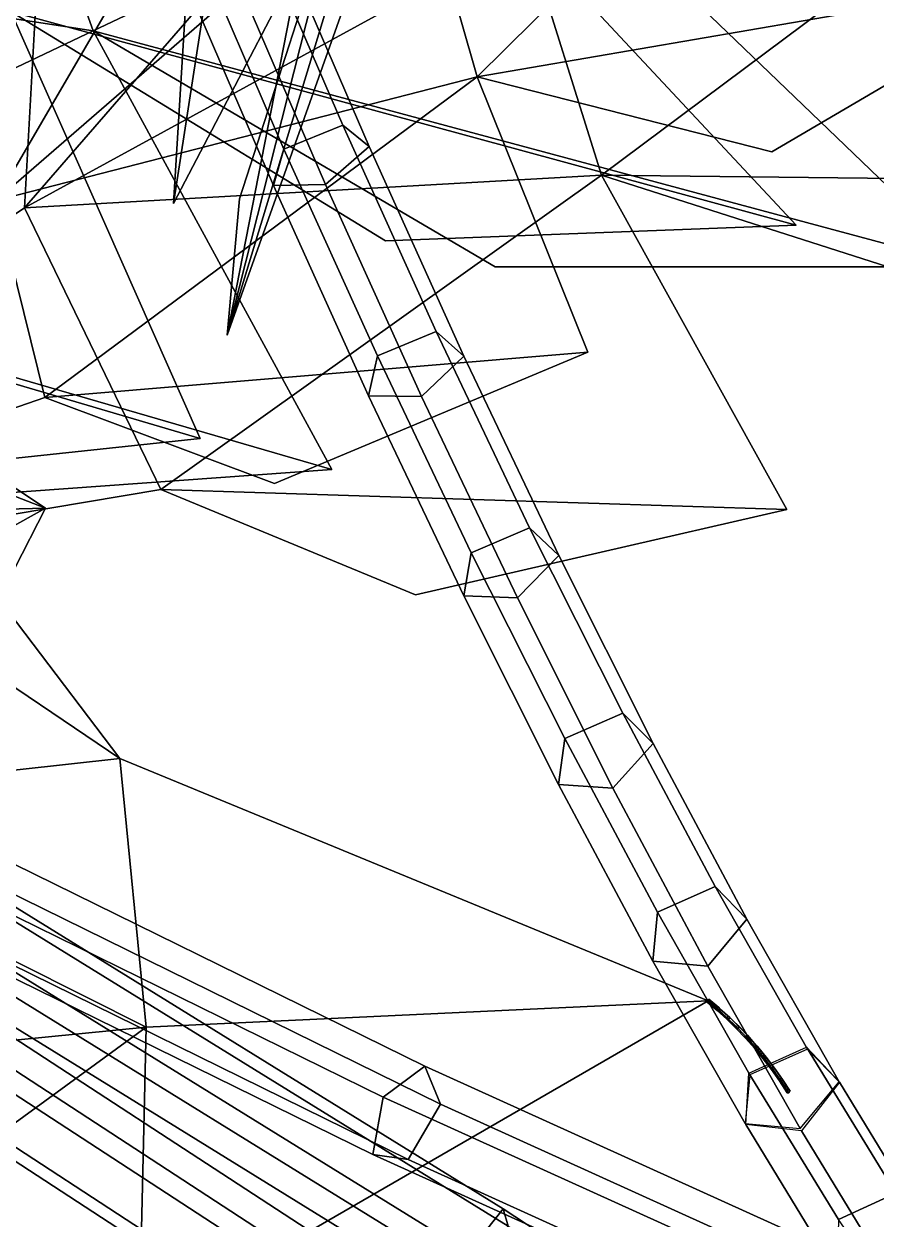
# Model space of a CAD drawing. Header units: metres. Extents: x -349 to 464, y -383 to 362.
# Drawn here: x 171.07 to 189.55, y -50.5 to -24.57 of the extents above; entities that cross this region are included whole.
import ezdxf

# ---------------------------------------------------------------- set-up
doc = ezdxf.new("R2010")
doc.units = ezdxf.units.M

msp = doc.modelspace()

# ---------------------------------------------------------------- linework, layer by layer
at = {"layer": 'Breeder_Leaf', "color": 3}
for points in [[(173.1525, -40.5071, 260.4211), (162.7647, -33.4805, 256.1161), (164.113, -41.5027, 258.1896)], [(173.1525, -40.5071, 260.4211), (164.113, -41.5027, 258.1896), (162.7647, -33.4805, 256.1161)], [(173.1525, -40.5071, 260.4211), (169.0284, -35.0686, 258.1211), (162.7647, -33.4805, 256.1161)], [(173.1525, -40.5071, 260.4211), (162.7647, -33.4805, 256.1161), (169.0284, -35.0686, 258.1211)], [(173.1525, -40.5071, 260.4211), (164.113, -41.5027, 258.1896), (173.7241, -46.3347, 262.3061)], [(173.1525, -40.5071, 260.4211), (173.7241, -46.3347, 262.3061), (164.113, -41.5027, 258.1896)], [(173.1525, -40.5071, 260.4211), (173.7241, -46.3347, 262.3061), (185.9091, -45.7624, 265.8531)], [(173.1525, -40.5071, 260.4211), (185.9091, -45.7624, 265.8531), (173.7241, -46.3347, 262.3061)], [(164.113, -41.5027, 258.1896), (164.5227, -47.2426, 258.8687), (173.7241, -46.3347, 262.3061)], [(164.113, -41.5027, 258.1896), (173.7241, -46.3347, 262.3061), (164.5227, -47.2426, 258.8687)], [(185.9091, -45.7624, 265.8531), (173.7241, -46.3347, 262.3061), (173.5706, -52.8983, 261.767)], [(185.9091, -45.7624, 265.8531), (173.5706, -52.8983, 261.767), (173.7241, -46.3347, 262.3061)], [(173.7241, -46.3347, 262.3061), (164.5227, -47.2426, 258.8687), (164.5566, -53.03039, 259.2247)], [(173.7241, -46.3347, 262.3061), (164.5566, -53.03039, 259.2247), (164.5227, -47.2426, 258.8687)], [(173.7241, -46.3347, 262.3061), (164.5566, -53.03039, 259.2247), (173.5706, -52.8983, 261.767)], [(173.7241, -46.3347, 262.3061), (173.5706, -52.8983, 261.767), (164.5566, -53.03039, 259.2247)]]:
    msp.add_3dface(points, dxfattribs=at)
at = {"layer": 'Breeder_Mrstm', "color": 3}
for points in [[(168.975, -35.1448, 461.4925), (171.5395, -35.07904, 459.734), (168.6405, -33.9465, 460.9398)], [(168.975, -35.1448, 461.4925), (168.6405, -33.9465, 460.9398), (171.5395, -35.07904, 459.734)], [(171.5395, -35.07904, 459.734), (170.2939, -34.2512, 459.9537), (168.6405, -33.9465, 460.9398)], [(171.5395, -35.07904, 459.734), (168.6405, -33.9465, 460.9398), (170.2939, -34.2512, 459.9537)], [(169.3092, -36.319, 462.1053), (171.5395, -35.07904, 459.734), (168.975, -35.1448, 461.4925)], [(169.3092, -36.319, 462.1053), (168.975, -35.1448, 461.4925), (171.5395, -35.07904, 459.734)], [(169.3092, -36.319, 462.1053), (170.8684, -36.395, 460.678), (171.5395, -35.07904, 459.734)], [(169.3092, -36.319, 462.1053), (171.5395, -35.07904, 459.734), (170.8684, -36.395, 460.678)]]:
    msp.add_3dface(points, dxfattribs=at)
at = {"layer": 'Breeder_Petiole', "color": 3}
for points in [[(176.7108, -27.2876, 252.818), (174.6931, -22.601, 250.3726), (175.9735, -22.09466, 250.2871), (177.986, -26.7696, 252.7239)], [(177.986, -26.7696, 252.7239), (175.9735, -22.09466, 250.2871), (176.5157, -22.4904, 249.0818), (178.5572, -27.2351, 251.5576)], [(178.5572, -27.2351, 251.5576), (176.5157, -22.4904, 249.0818), (175.5487, -23.2557, 248.4131), (177.6137, -28.05608, 250.922)], [(176.4821, -28.07811, 251.7107), (174.432, -23.3145, 249.2211), (174.6931, -22.601, 250.3726), (176.7108, -27.2876, 252.818)], [(177.6137, -28.05608, 250.922), (175.5487, -23.2557, 248.4131), (174.432, -23.3145, 249.2211), (176.4821, -28.07811, 251.7107)], [(178.7402, -31.7759, 255.602), (176.7108, -27.2876, 252.818), (177.986, -26.7696, 252.7239), (180.0102, -31.247, 255.4986)], [(180.0102, -31.247, 255.4986), (177.986, -26.7696, 252.7239), (178.5572, -27.2351, 251.5576), (180.6105, -31.7792, 254.3763)], [(178.5438, -32.6399, 254.5446), (176.4821, -28.07811, 251.7107), (176.7108, -27.2876, 252.818), (178.7402, -31.7759, 255.602)], [(180.6105, -31.7792, 254.3763), (178.5572, -27.2351, 251.5576), (177.6137, -28.05608, 250.922), (179.6906, -32.6531, 253.7778)], [(179.6906, -32.6531, 253.7778), (177.6137, -28.05608, 250.922), (176.4821, -28.07811, 251.7107), (178.5438, -32.6399, 254.5446)], [(180.772, -36.04437, 258.7113), (178.7402, -31.7759, 255.602), (180.0102, -31.247, 255.4986), (182.0367, -35.5052, 258.5977)], [(182.0367, -35.5052, 258.5977), (180.0102, -31.247, 255.4986), (180.6105, -31.7792, 254.3763), (182.6662, -36.1006, 257.5242)], [(180.6079, -36.978, 257.709), (178.5438, -32.6399, 254.5446), (178.7402, -31.7759, 255.602), (180.772, -36.04437, 258.7113)], [(182.6662, -36.1006, 257.5242), (180.6105, -31.7792, 254.3763), (179.6906, -32.6531, 253.7778), (181.7698, -37.02465, 256.9666)], [(181.7698, -37.02465, 256.9666), (179.6906, -32.6531, 253.7778), (178.5438, -32.6399, 254.5446), (180.6079, -36.978, 257.709)], [(182.7967, -40.07212, 262.1307), (180.772, -36.04437, 258.7113), (182.0367, -35.5052, 258.5977), (184.0564, -39.5235, 262.0063)], [(184.0564, -39.5235, 262.0063), (182.0367, -35.5052, 258.5977), (182.6662, -36.1006, 257.5242), (184.7148, -40.1784, 260.9861)], [(182.6648, -41.07123, 261.1885), (180.6079, -36.978, 257.709), (180.772, -36.04437, 258.7113), (182.7967, -40.07212, 262.1307)], [(184.7148, -40.1784, 260.9861), (182.6662, -36.1006, 257.5242), (181.7698, -37.02465, 256.9666), (183.8418, -41.1494, 260.4731)], [(183.8418, -41.1494, 260.4731), (181.7698, -37.02465, 256.9666), (180.6079, -36.978, 257.709), (182.6648, -41.07123, 261.1885)], [(184.8051, -43.8396, 265.8437), (182.7967, -40.07212, 262.1307), (184.0564, -39.5235, 262.0063), (186.0598, -43.2824, 265.7077)], [(186.0598, -43.2824, 265.7077), (184.0564, -39.5235, 262.0063), (184.7148, -40.1784, 260.9861), (186.7468, -43.9928, 264.7451)], [(184.705, -44.8997, 264.9665), (182.6648, -41.07123, 261.1885), (182.7967, -40.07212, 262.1307), (184.8051, -43.8396, 265.8437)], [(186.7468, -43.9928, 264.7451), (184.7148, -40.1784, 260.9861), (183.8418, -41.1494, 260.4731), (185.8969, -45.00748, 264.2801)], [(185.8969, -45.00748, 264.2801), (183.8418, -41.1494, 260.4731), (182.6648, -41.07123, 261.1885), (184.705, -44.8997, 264.9665)], [(168.7183, -42.8624, 457.1246), (178.8635, -47.8486, 449.9142), (179.7625, -47.176, 450.716), (169.5076, -42.1342, 457.9905)], [(169.5076, -42.1342, 457.9905), (179.7625, -47.176, 450.716), (180.1037, -47.9996, 451.7688), (169.6705, -42.8672, 459.1478)], [(168.3859, -44.05227, 457.7386), (178.6408, -49.09411, 450.4641), (178.8635, -47.8486, 449.9142), (168.7183, -42.8624, 457.1246)], [(169.6705, -42.8672, 459.1478), (180.1037, -47.9996, 451.7688), (179.4, -49.2029, 451.6108), (168.9668, -44.07054, 458.9898)], [(186.8073, -47.3639, 269.8739), (184.8051, -43.8396, 265.8437), (186.0598, -43.2824, 265.7077), (188.0619, -46.8066, 269.7379)], [(188.0619, -46.8066, 269.7379), (186.0598, -43.2824, 265.7077), (186.7468, -43.9928, 264.7451), (188.749, -47.5171, 268.7754)], [(169.374, -44.7502, 462.3526), (180.8646, -51.8515, 465.2569), (181.5683, -50.6482, 465.4149), (170.0777, -43.5469, 462.5106)], [(170.2188, -43.3214, 463.8643), (181.4622, -50.2742, 466.7386), (180.7078, -51.2231, 467.3972), (169.6162, -44.3615, 464.5414)], [(170.0777, -43.5469, 462.5106), (181.5683, -50.6482, 465.4149), (181.4622, -50.2742, 466.7386), (170.2188, -43.3214, 463.8643)], [(168.9668, -44.07054, 458.9898), (179.4, -49.2029, 451.6108), (178.6408, -49.09411, 450.4641), (168.3859, -44.05227, 457.7386)], [(186.7072, -48.4239, 268.9967), (184.705, -44.8997, 264.9665), (184.8051, -43.8396, 265.8437), (186.8073, -47.3639, 269.8739)], [(188.749, -47.5171, 268.7754), (186.7468, -43.9928, 264.7451), (185.8969, -45.00748, 264.2801), (187.899, -48.5317, 268.3104)], [(169.6162, -44.3615, 464.5414), (180.7078, -51.2231, 467.3972), (180.3406, -52.1923, 466.4867), (169.0971, -45.2395, 463.6124)], [(169.0971, -45.2395, 463.6124), (180.3406, -52.1923, 466.4867), (180.8646, -51.8515, 465.2569), (169.374, -44.7502, 462.3526)], [(167.4187, -45.0091, 485.4852), (177.9969, -51.9152, 490.9669), (177.2932, -53.1185, 490.8089), (166.715, -46.2124, 485.3272)], [(168.3152, -44.9104, 484.4412), (178.7282, -51.706, 489.816), (177.9969, -51.9152, 490.9669), (167.4187, -45.0091, 485.4852)], [(168.1767, -46.02849, 483.6449), (178.4883, -52.756, 488.954), (178.7282, -51.706, 489.816), (168.3152, -44.9104, 484.4412)], [(187.899, -48.5317, 268.3104), (185.8969, -45.00748, 264.2801), (184.705, -44.8997, 264.9665), (186.7072, -48.4239, 268.9967)], [(186.0989, -45.9301, 266.2485), (185.8812, -45.7494, 265.8756), (185.9184, -45.7274, 265.8646), (186.1364, -45.9083, 266.2383)], [(186.0995, -45.9696, 266.2279), (185.8823, -45.7893, 265.8557), (185.8812, -45.7494, 265.8756), (186.0989, -45.9301, 266.2485)], [(186.1374, -45.9727, 266.2047), (185.9201, -45.7923, 265.8322), (185.8823, -45.7893, 265.8557), (186.0995, -45.9696, 266.2279)], [(186.1364, -45.9083, 266.2383), (185.9184, -45.7274, 265.8646), (185.9427, -45.7534, 265.8378), (186.1606, -45.9342, 266.2112)], [(186.1606, -45.9342, 266.2112), (185.9427, -45.7534, 265.8378), (185.9201, -45.7923, 265.8322), (186.1374, -45.9727, 266.2047)], [(167.1935, -46.8285, 484.1893), (177.6066, -53.624, 489.5641), (178.4883, -52.756, 488.954), (168.1767, -46.02849, 483.6449)], [(186.3105, -46.1204, 266.6201), (186.0989, -45.9301, 266.2485), (186.1364, -45.9083, 266.2383), (186.3487, -46.09889, 266.6104)], [(186.3107, -46.1599, 266.5986), (186.0995, -45.9696, 266.2279), (186.0989, -45.9301, 266.2485), (186.3105, -46.1204, 266.6201)], [(186.3491, -46.1631, 266.5755), (186.1374, -45.9727, 266.2047), (186.0995, -45.9696, 266.2279), (186.3107, -46.1599, 266.5986)], [(186.3487, -46.09889, 266.6104), (186.1364, -45.9083, 266.2383), (186.1606, -45.9342, 266.2112), (186.373, -46.1248, 266.5829)], [(186.373, -46.1248, 266.5829), (186.1606, -45.9342, 266.2112), (186.1374, -45.9727, 266.2047), (186.3491, -46.1631, 266.5755)], [(186.5161, -46.3204, 266.99), (186.3105, -46.1204, 266.6201), (186.3487, -46.09889, 266.6104), (186.5551, -46.2991, 266.9809)], [(186.516, -46.3598, 266.9676), (186.3107, -46.1599, 266.5986), (186.3105, -46.1204, 266.6201), (186.5161, -46.3204, 266.99)], [(186.5551, -46.2991, 266.9809), (186.3487, -46.09889, 266.6104), (186.373, -46.1248, 266.5829), (186.5794, -46.3251, 266.9529)], [(186.5794, -46.3251, 266.9529), (186.373, -46.1248, 266.5829), (186.3491, -46.1631, 266.5755), (186.5548, -46.3632, 266.9445)], [(166.715, -46.2124, 485.3272), (177.2932, -53.1185, 490.8089), (177.6066, -53.624, 489.5641), (167.1935, -46.8285, 484.1893)], [(186.5548, -46.3632, 266.9445), (186.3491, -46.1631, 266.5755), (186.3107, -46.1599, 266.5986), (186.516, -46.3598, 266.9676)], [(186.7152, -46.5692, 267.3345), (186.516, -46.3598, 266.9676), (186.5161, -46.3204, 266.99), (186.7158, -46.5299, 267.3578)], [(186.7545, -46.5728, 267.3116), (186.5548, -46.3632, 266.9445), (186.516, -46.3598, 266.9676), (186.7152, -46.5692, 267.3345)], [(186.7158, -46.5299, 267.3578), (186.5161, -46.3204, 266.99), (186.5551, -46.2991, 266.9809), (186.7554, -46.5089, 267.3494)], [(186.7797, -46.5349, 267.3209), (186.5794, -46.3251, 266.9529), (186.5548, -46.3632, 266.9445), (186.7545, -46.5728, 267.3116)], [(186.7554, -46.5089, 267.3494), (186.5551, -46.2991, 266.9809), (186.5794, -46.3251, 266.9529), (186.7797, -46.5349, 267.3209)], [(186.9082, -46.788, 267.6993), (186.7152, -46.5692, 267.3345), (186.7158, -46.5299, 267.3578), (186.9092, -46.7489, 267.7234)], [(186.948, -46.7918, 267.6764), (186.7545, -46.5728, 267.3116), (186.7152, -46.5692, 267.3345), (186.9082, -46.788, 267.6993)], [(186.9092, -46.7489, 267.7234), (186.7158, -46.5299, 267.3578), (186.7554, -46.5089, 267.3494), (186.9495, -46.7281, 267.7157)], [(186.9739, -46.7542, 267.6867), (186.7797, -46.5349, 267.3209), (186.7545, -46.5728, 267.3116), (186.948, -46.7918, 267.6764)], [(186.9495, -46.7281, 267.7157), (186.7554, -46.5089, 267.3494), (186.7797, -46.5349, 267.3209), (186.9739, -46.7542, 267.6867)], [(188.7277, -50.5067, 274.0545), (186.788, -47.3287, 269.8323), (188.0378, -46.7636, 269.6841), (189.9707, -49.9325, 273.8862)], [(187.095, -47.01621, 268.0616), (186.9082, -46.788, 267.6993), (186.9092, -46.7489, 267.7234), (187.0963, -46.9772, 268.0867)], [(187.1352, -47.0202, 268.0388), (186.948, -46.7918, 267.6764), (186.9082, -46.788, 267.6993), (187.095, -47.01621, 268.0616)], [(187.0963, -46.9772, 268.0867), (186.9092, -46.7489, 267.7234), (186.9495, -46.7281, 267.7157), (187.1373, -46.9567, 268.0796)], [(187.1617, -46.9828, 268.0501), (186.9739, -46.7542, 267.6867), (186.948, -46.7918, 267.6764), (187.1352, -47.0202, 268.0388)], [(187.1373, -46.9567, 268.0796), (186.9495, -46.7281, 267.7157), (186.9739, -46.7542, 267.6867), (187.1617, -46.9828, 268.0501)], [(189.9707, -49.9325, 273.8862), (188.0378, -46.7636, 269.6841), (188.7531, -47.5253, 268.7833), (190.7262, -50.7631, 273.0847)], [(178.8635, -47.8486, 449.9142), (187.8981, -51.9476, 440.8948), (188.8967, -51.3223, 441.6124), (179.7625, -47.176, 450.716)], [(179.7625, -47.176, 450.716), (188.8967, -51.3223, 441.6124), (189.4001, -52.2228, 442.5284), (180.1037, -47.9996, 451.7688)], [(187.2754, -47.2534, 268.4214), (187.095, -47.01621, 268.0616), (187.0963, -46.9772, 268.0867), (187.277, -47.2146, 268.4473)], [(187.316, -47.2576, 268.3986), (187.1352, -47.0202, 268.0388), (187.095, -47.01621, 268.0616), (187.2754, -47.2534, 268.4214)], [(187.277, -47.2146, 268.4473), (187.0963, -46.9772, 268.0867), (187.1373, -46.9567, 268.0796), (187.3187, -47.1944, 268.4409)], [(187.3432, -47.2206, 268.4109), (187.1617, -46.9828, 268.0501), (187.1352, -47.0202, 268.0388), (187.316, -47.2576, 268.3986)], [(187.3187, -47.1944, 268.4409), (187.1373, -46.9567, 268.0796), (187.1617, -46.9828, 268.0501), (187.3432, -47.2206, 268.4109)], [(188.7033, -51.6976, 273.3586), (186.7192, -48.4449, 269.0244), (186.788, -47.3287, 269.8323), (188.7277, -50.5067, 274.0545)], [(187.4492, -47.4997, 268.7782), (187.2754, -47.2534, 268.4214), (187.277, -47.2146, 268.4473), (187.4512, -47.4611, 268.8051)], [(187.4903, -47.5041, 268.7556), (187.316, -47.2576, 268.3986), (187.2754, -47.2534, 268.4214), (187.4492, -47.4997, 268.7782)], [(187.4512, -47.4611, 268.8051), (187.277, -47.2146, 268.4473), (187.3187, -47.1944, 268.4409), (187.4936, -47.4412, 268.7993)], [(187.5181, -47.4674, 268.7688), (187.3432, -47.2206, 268.4109), (187.316, -47.2576, 268.3986), (187.4903, -47.5041, 268.7556)], [(187.4936, -47.4412, 268.7993), (187.3187, -47.1944, 268.4409), (187.3432, -47.2206, 268.4109), (187.5181, -47.4674, 268.7688)], [(187.6168, -47.7553, 269.1327), (187.4492, -47.4997, 268.7782), (187.4512, -47.4611, 268.8051), (187.6188, -47.7164, 269.1597)], [(187.6581, -47.7597, 269.1099), (187.4903, -47.5041, 268.7556), (187.4492, -47.4997, 268.7782), (187.6168, -47.7553, 269.1327)], [(187.6188, -47.7164, 269.1597), (187.4512, -47.4611, 268.8051), (187.4936, -47.4412, 268.7993), (187.6615, -47.6964, 269.1539)], [(187.6862, -47.7228, 269.1232), (187.5181, -47.4674, 268.7688), (187.4903, -47.5041, 268.7556), (187.6581, -47.7597, 269.1099)], [(187.6615, -47.6964, 269.1539), (187.4936, -47.4412, 268.7993), (187.5181, -47.4674, 268.7688), (187.6862, -47.7228, 269.1232)], [(190.7262, -50.7631, 273.0847), (188.7531, -47.5253, 268.7833), (187.9258, -48.58, 268.3694), (189.9311, -51.8705, 272.7537)], [(178.6408, -49.09411, 450.4641), (187.775, -53.2404, 441.3605), (187.8981, -51.9476, 440.8948), (178.8635, -47.8486, 449.9142)], [(180.1037, -47.9996, 451.7688), (189.4001, -52.2228, 442.5284), (188.6964, -53.4261, 442.3704), (179.4, -49.2029, 451.6108)], [(189.9311, -51.8705, 272.7537), (187.9258, -48.58, 268.3694), (186.7192, -48.4449, 269.0244), (188.7033, -51.6976, 273.3586)], [(179.4, -49.2029, 451.6108), (188.6964, -53.4261, 442.3704), (187.775, -53.2404, 441.3605), (178.6408, -49.09411, 450.4641)], [(190.5993, -53.2155, 278.6206), (188.7277, -50.5067, 274.0545), (189.9707, -49.9325, 273.8862), (191.8361, -52.6343, 278.4312)], [(181.4622, -50.2742, 466.7386), (191.7208, -57.01975, 472.4202), (190.8239, -57.8778, 473.0222), (180.7078, -51.2231, 467.3972)], [(181.5683, -50.6482, 465.4149), (192.0588, -57.5414, 471.1886), (191.7208, -57.01975, 472.4202), (181.4622, -50.2742, 466.7386)]]:
    msp.add_3dface(points, dxfattribs=at)
at = {"layer": 'Breeder_Stipule', "color": 3}
for points in [[(177.9818, -21.4505, 305.331), (174.3186, -28.47, 299.9557), (177.0236, -10.9581, 300.3563)], [(177.9818, -21.4505, 305.331), (177.0236, -10.9581, 300.3563), (174.3186, -28.47, 299.9557)], [(174.3186, -28.47, 299.9557), (174.6909, -22.3188, 297.8995), (177.0236, -10.9581, 300.3563)], [(174.3186, -28.47, 299.9557), (177.0236, -10.9581, 300.3563), (174.6909, -22.3188, 297.8995)], [(188.1045, -17.2036, 308.5261), (198.3366, -26.4771, 311.0566), (189.3434, -14.7594, 314.0264)], [(188.1045, -17.2036, 308.5261), (189.3434, -14.7594, 314.0264), (198.3366, -26.4771, 311.0566)], [(198.3366, -26.4771, 311.0566), (195.5356, -21.00932, 314.0264), (189.3434, -14.7594, 314.0264)], [(198.3366, -26.4771, 311.0566), (189.3434, -14.7594, 314.0264), (195.5356, -21.00932, 314.0264)], [(170.4631, -28.4014, 457.1168), (178.2434, -15.06645, 457.0285), (168.8592, -21.3605, 461.8716)], [(170.4631, -28.4014, 457.1168), (168.8592, -21.3605, 461.8716), (178.2434, -15.06645, 457.0285)], [(170.4631, -28.4014, 457.1168), (179.436, -20.6201, 451.9631), (178.2434, -15.06645, 457.0285)], [(170.4631, -28.4014, 457.1168), (178.2434, -15.06645, 457.0285), (179.436, -20.6201, 451.9631)], [(180.7373, -16.5059, 316.2596), (175.4804, -31.3243, 316.4329), (179.2207, -19.00644, 310.8313)], [(180.7373, -16.5059, 316.2596), (179.2207, -19.00644, 310.8313), (175.4804, -31.3243, 316.4329)], [(180.7373, -16.5059, 316.2596), (176.8407, -24.3855, 319.9863), (175.4804, -31.3243, 316.4329)], [(180.7373, -16.5059, 316.2596), (175.4804, -31.3243, 316.4329), (176.8407, -24.3855, 319.9863)], [(171.3768, -23.3508, 464.4103), (180.9409, -17.1989, 459.7486), (171.0872, -28.5658, 458.2535)], [(171.3768, -23.3508, 464.4103), (171.0872, -28.5658, 458.2535), (180.9409, -17.1989, 459.7486)], [(180.9409, -17.1989, 459.7486), (181.9537, -22.6104, 454.5018), (171.0872, -28.5658, 458.2535)], [(180.9409, -17.1989, 459.7486), (171.0872, -28.5658, 458.2535), (181.9537, -22.6104, 454.5018)], [(186.5879, -19.704, 303.0978), (198.3366, -26.4771, 311.0566), (188.1045, -17.2036, 308.5261)], [(186.5879, -19.704, 303.0978), (188.1045, -17.2036, 308.5261), (198.3366, -26.4771, 311.0566)], [(172.5723, -24.7267, 467.3854), (170.0832, -17.7824, 465.536), (158.4508, -22.5533, 462.446)], [(172.5723, -24.7267, 467.3854), (158.4508, -22.5533, 462.446), (170.0832, -17.7824, 465.536)], [(172.5723, -24.7267, 467.3854), (181.7573, -20.3626, 469.4235), (170.0832, -17.7824, 465.536)], [(172.5723, -24.7267, 467.3854), (170.0832, -17.7824, 465.536), (181.7573, -20.3626, 469.4235)], [(179.2207, -19.00644, 310.8313), (175.4804, -31.3243, 316.4329), (177.9818, -21.4505, 305.331)], [(179.2207, -19.00644, 310.8313), (177.9818, -21.4505, 305.331), (175.4804, -31.3243, 316.4329)], [(180.8997, -25.7194, 446.5138), (187.7484, -18.9387, 442.6823), (179.436, -20.6201, 451.9631)], [(180.8997, -25.7194, 446.5138), (179.436, -20.6201, 451.9631), (187.7484, -18.9387, 442.6823)], [(180.8997, -25.7194, 446.5138), (193.8569, -23.4854, 430.7044), (187.7484, -18.9387, 442.6823)], [(180.8997, -25.7194, 446.5138), (187.7484, -18.9387, 442.6823), (193.8569, -23.4854, 430.7044)], [(179.2623, -19.7717, 475.0005), (187.8101, -28.9418, 481.7264), (170.7902, -24.3046, 471.3689)], [(179.2623, -19.7717, 475.0005), (170.7902, -24.3046, 471.3689), (187.8101, -28.9418, 481.7264)], [(186.5879, -19.704, 303.0978), (194.4429, -24.99, 304.3297), (198.3366, -26.4771, 311.0566)], [(186.5879, -19.704, 303.0978), (198.3366, -26.4771, 311.0566), (194.4429, -24.99, 304.3297)], [(172.5723, -24.7267, 467.3854), (191.612, -29.8423, 473.2282), (181.7573, -20.3626, 469.4235)], [(172.5723, -24.7267, 467.3854), (181.7573, -20.3626, 469.4235), (191.612, -29.8423, 473.2282)], [(180.8997, -25.7194, 446.5138), (179.436, -20.6201, 451.9631), (170.4631, -28.4014, 457.1168)], [(180.8997, -25.7194, 446.5138), (170.4631, -28.4014, 457.1168), (179.436, -20.6201, 451.9631)], [(175.4804, -31.3243, 316.4329), (175.748, -28.3662, 310.2896), (177.9818, -21.4505, 305.331)], [(175.4804, -31.3243, 316.4329), (177.9818, -21.4505, 305.331), (175.748, -28.3662, 310.2896)], [(181.9537, -22.6104, 454.5018), (191.5248, -21.9242, 446.4904), (183.5972, -27.8519, 449.2339)], [(181.9537, -22.6104, 454.5018), (183.5972, -27.8519, 449.2339), (191.5248, -21.9242, 446.4904)], [(191.5248, -21.9242, 446.4904), (199.6115, -28.03471, 436.5073), (183.5972, -27.8519, 449.2339)], [(191.5248, -21.9242, 446.4904), (183.5972, -27.8519, 449.2339), (199.6115, -28.03471, 436.5073)], [(162.1256, -29.6986, 463.2386), (172.5723, -24.7267, 467.3854), (158.4508, -22.5533, 462.446)], [(162.1256, -29.6986, 463.2386), (158.4508, -22.5533, 462.446), (172.5723, -24.7267, 467.3854)], [(171.0872, -28.5658, 458.2535), (181.9537, -22.6104, 454.5018), (183.5972, -27.8519, 449.2339)], [(171.0872, -28.5658, 458.2535), (183.5972, -27.8519, 449.2339), (181.9537, -22.6104, 454.5018)], [(171.3768, -23.3508, 464.4103), (171.0872, -28.5658, 458.2535), (157.9246, -37.3812, 463.4535)], [(171.3768, -23.3508, 464.4103), (157.9246, -37.3812, 463.4535), (171.0872, -28.5658, 458.2535)], [(180.8997, -25.7194, 446.5138), (187.2843, -27.3484, 437.963), (193.8569, -23.4854, 430.7044)], [(180.8997, -25.7194, 446.5138), (193.8569, -23.4854, 430.7044), (187.2843, -27.3484, 437.963)], [(170.7902, -24.3046, 471.3689), (174.8955, -33.5635, 475.7951), (160.4622, -29.3046, 466.9566)], [(170.7902, -24.3046, 471.3689), (160.4622, -29.3046, 466.9566), (174.8955, -33.5635, 475.7951)], [(187.8101, -28.9418, 481.7264), (178.9099, -29.281, 476.4939), (170.7902, -24.3046, 471.3689)], [(187.8101, -28.9418, 481.7264), (170.7902, -24.3046, 471.3689), (178.9099, -29.281, 476.4939)], [(162.1256, -29.6986, 463.2386), (177.7469, -34.2388, 469.4214), (172.5723, -24.7267, 467.3854)], [(162.1256, -29.6986, 463.2386), (172.5723, -24.7267, 467.3854), (177.7469, -34.2388, 469.4214)], [(172.5723, -24.7267, 467.3854), (181.2861, -29.8439, 471.1825), (191.612, -29.8423, 473.2282)], [(172.5723, -24.7267, 467.3854), (191.612, -29.8423, 473.2282), (181.2861, -29.8439, 471.1825)], [(171.5261, -32.6798, 450.3528), (180.8997, -25.7194, 446.5138), (170.4631, -28.4014, 457.1168)], [(171.5261, -32.6798, 450.3528), (170.4631, -28.4014, 457.1168), (180.8997, -25.7194, 446.5138)], [(171.5261, -32.6798, 450.3528), (183.2951, -31.693, 437.5706), (180.8997, -25.7194, 446.5138)], [(171.5261, -32.6798, 450.3528), (180.8997, -25.7194, 446.5138), (183.2951, -31.693, 437.5706)], [(171.0872, -28.5658, 458.2535), (183.5972, -27.8519, 449.2339), (174.0438, -34.6701, 452.8915)], [(171.0872, -28.5658, 458.2535), (174.0438, -34.6701, 452.8915), (183.5972, -27.8519, 449.2339)], [(183.5972, -27.8519, 449.2339), (187.6111, -35.105, 441.9228), (174.0438, -34.6701, 452.8915)], [(183.5972, -27.8519, 449.2339), (174.0438, -34.6701, 452.8915), (187.6111, -35.105, 441.9228)], [(199.6115, -28.03471, 436.5073), (190.8809, -30.1917, 441.5898), (183.5972, -27.8519, 449.2339)], [(199.6115, -28.03471, 436.5073), (183.5972, -27.8519, 449.2339), (190.8809, -30.1917, 441.5898)], [(171.5261, -32.6798, 450.3528), (170.4631, -28.4014, 457.1168), (157.9246, -37.3812, 463.4535)], [(171.5261, -32.6798, 450.3528), (157.9246, -37.3812, 463.4535), (170.4631, -28.4014, 457.1168)], [(157.9246, -37.3812, 463.4535), (171.0872, -28.5658, 458.2535), (174.0438, -34.6701, 452.8915)], [(157.9246, -37.3812, 463.4535), (174.0438, -34.6701, 452.8915), (171.0872, -28.5658, 458.2535)], [(174.8955, -33.5635, 475.7951), (167.5022, -34.3505, 470.6408), (160.4622, -29.3046, 466.9566)], [(174.8955, -33.5635, 475.7951), (160.4622, -29.3046, 466.9566), (167.5022, -34.3505, 470.6408)], [(162.1256, -29.6986, 463.2386), (169.522, -34.8289, 466.1261), (177.7469, -34.2388, 469.4214)], [(162.1256, -29.6986, 463.2386), (177.7469, -34.2388, 469.4214), (169.522, -34.8289, 466.1261)], [(171.5261, -32.6798, 450.3528), (176.5083, -34.5429, 442.538), (183.2951, -31.693, 437.5706)], [(171.5261, -32.6798, 450.3528), (183.2951, -31.693, 437.5706), (176.5083, -34.5429, 442.538)], [(187.6111, -35.105, 441.9228), (179.5655, -36.9597, 445.6208), (174.0438, -34.6701, 452.8915)], [(187.6111, -35.105, 441.9228), (174.0438, -34.6701, 452.8915), (179.5655, -36.9597, 445.6208)]]:
    msp.add_3dface(points, dxfattribs=at)

doc.saveas('drawing.dxf')
